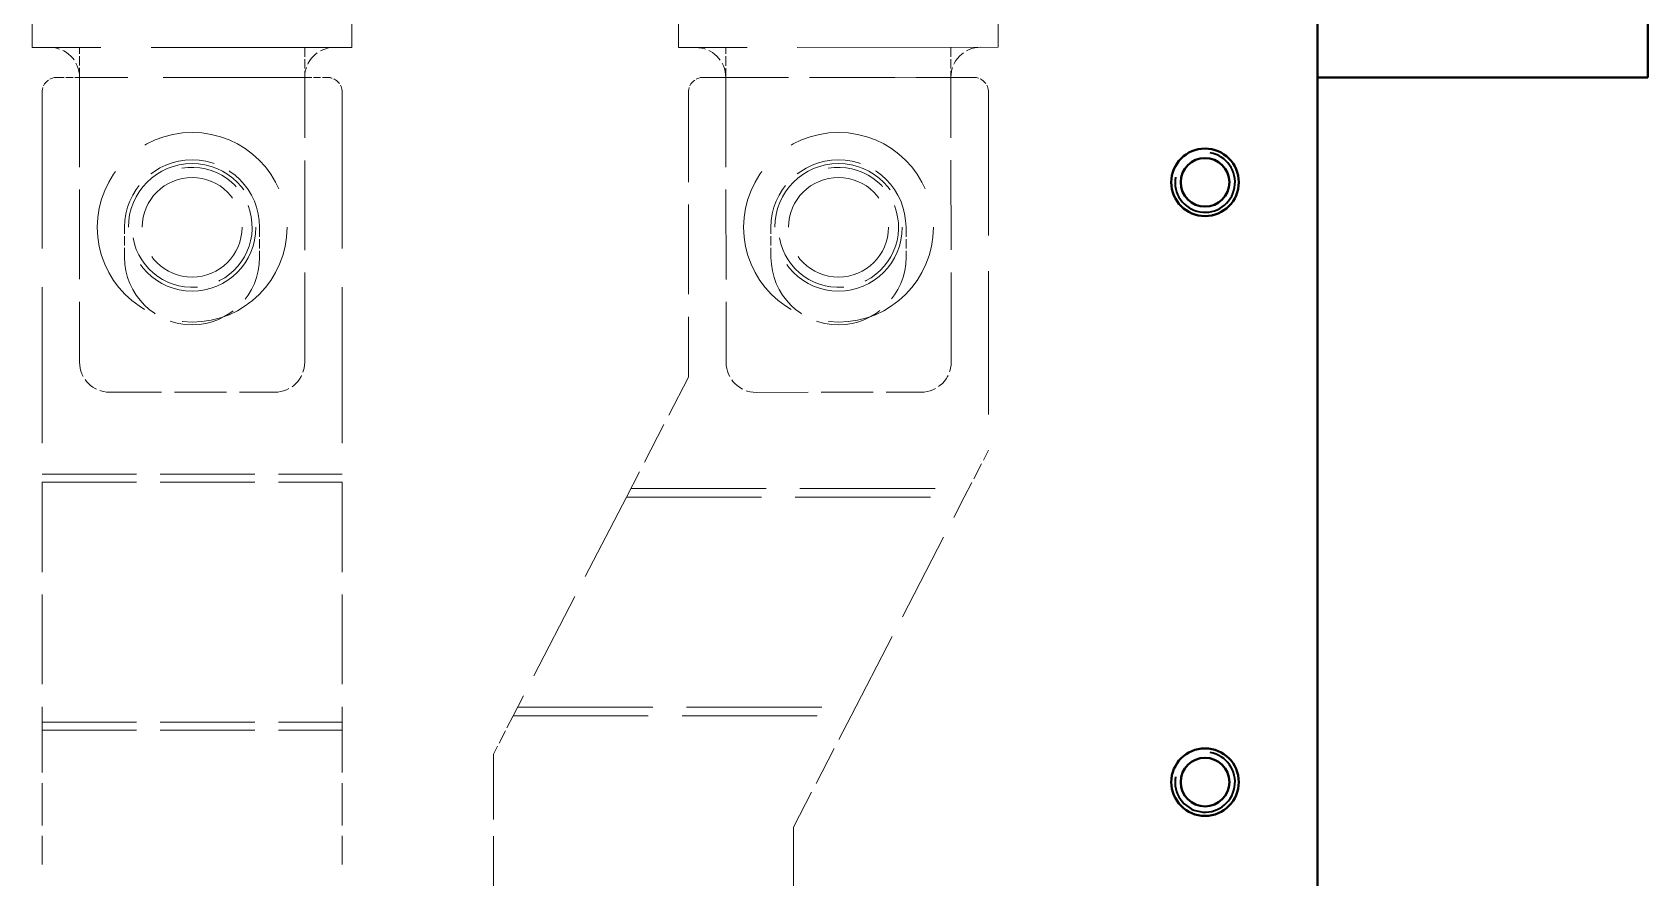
# Model space of a CAD drawing. Header units: millimetres. Extents: x 0 to 5945, y 0 to 4205.
# Drawn here: x 1856.1 to 1963.7, y 703.2 to 759.5 of the extents above; entities that cross this region are included whole.
import ezdxf

# ---------------------------------------------------------------- set-up
doc = ezdxf.new("R2010")
doc.units = ezdxf.units.MM
doc.header["$LTSCALE"] = 5
doc.linetypes.add('DASHED', pattern=[0.2067, 0.1654, -0.0413])
for name, color, linetype, lineweight in [('가려진 것(ISO)', 2, 'DASHED', 18), ('가시적인 것(ISO)', 3, 'Continuous', 40), ('가시적인 좁은 것(ISO)', 3, 'Continuous', 35)]:
    doc.layers.add(name, color=color, linetype=linetype, lineweight=lineweight)

msp = doc.modelspace()

# ---------------------------------------------------------------- linework, layer by layer
at = {"layer": '가려진 것(ISO)', "ltscale": 2.666475}
for p, q in [((1856.087, 758.541), (1856.087, 765.541)), ((1877.387, 758.541), (1877.387, 765.541)), ((1899.148, 758.53), (1899.141, 765.53)), ((1920.448, 758.552), (1920.441, 765.552))]:
    msp.add_line(p, q, dxfattribs=at)
at = {"layer": '가려진 것(ISO)', "ltscale": 16.186726}
for p, q in [((1877.387, 758.541), (1856.087, 758.541)), ((1920.448, 758.552), (1899.148, 758.53))]:
    msp.add_line(p, q, dxfattribs=at)
at = {"layer": '가려진 것(ISO)', "ltscale": 0.761779}
for p, q in [((1859.237, 756.541), (1859.237, 758.541)), ((1874.237, 758.541), (1874.237, 756.541)), ((1902.301, 756.533), (1902.298, 758.533)), ((1917.298, 758.549), (1917.301, 756.549)), ((1862.237, 744.541), (1862.237, 746.541)), ((1871.237, 746.541), (1871.237, 744.541)), ((1905.313, 744.536), (1905.311, 746.536)), ((1914.311, 746.546), (1914.313, 744.546))]:
    msp.add_line(p, q, dxfattribs=at)
at = {"layer": '가려진 것(ISO)', "ltscale": 0.571309}
for p, q in [((1857.737, 756.541), (1859.237, 756.541)), ((1874.237, 756.541), (1875.737, 756.541))]:
    msp.add_line(p, q, dxfattribs=at)
at = {"layer": '가려진 것(ISO)', "ltscale": 11.399102}
for p, q in [((1874.237, 756.541), (1859.237, 756.541)), ((1917.301, 756.549), (1902.301, 756.533))]:
    msp.add_line(p, q, dxfattribs=at)
at = {"layer": '가려진 것(ISO)', "ltscale": 7.237747}
for p, q in [((1859.237, 756.541), (1859.237, 737.541)), ((1874.237, 737.541), (1874.237, 756.541)), ((1902.301, 756.533), (1902.321, 737.533)), ((1917.321, 737.549), (1917.301, 756.549)), ((1899.811, 755.541), (1899.811, 736.541)), ((1906.811, 687.541), (1906.811, 706.541))]:
    msp.add_line(p, q, dxfattribs=at)
at = {"layer": '가려진 것(ISO)', "ltscale": 6.856808}
msp.add_line((1900.811, 756.541), (1918.811, 756.541), dxfattribs=at)
at = {"layer": '가려진 것(ISO)', "ltscale": 12.578616}
for p, q in [((1856.737, 755.541), (1856.737, 729.541)), ((1876.737, 755.541), (1876.737, 729.541))]:
    msp.add_line(p, q, dxfattribs=at)
at = {"layer": '가려진 것(ISO)', "ltscale": 11.546256}
msp.add_line((1919.811, 755.541), (1919.811, 731.675), dxfattribs=at)
at = {"layer": '가려진 것(ISO)', "ltscale": 3.430929}
msp.add_line((1899.811, 736.541), (1895.673, 728.541), dxfattribs=at)
at = {"layer": '가려진 것(ISO)', "ltscale": 4.190233}
for p, q in [((1861.237, 735.541), (1872.237, 735.541)), ((1904.323, 735.535), (1915.323, 735.547))]:
    msp.add_line(p, q, dxfattribs=at)
at = {"layer": '가려진 것(ISO)', "ltscale": 1.343958}
msp.add_line((1918.19, 728.541), (1919.811, 731.675), dxfattribs=at)
at = {"layer": '가려진 것(ISO)', "ltscale": 7.618686}
for p, q in [((1856.737, 730.07), (1876.737, 730.07)), ((1856.737, 729.541), (1876.737, 729.541)), ((1856.737, 713.541), (1876.737, 713.541)), ((1856.737, 713.012), (1876.737, 713.012))]:
    msp.add_line(p, q, dxfattribs=at)
at = {"layer": '가려진 것(ISO)', "ltscale": 7.243412}
for p, q in [((1856.737, 729.541), (1856.737, 713.012)), ((1876.737, 729.541), (1876.737, 713.012))]:
    msp.add_line(p, q, dxfattribs=at)
at = {"layer": '가려진 것(ISO)', "ltscale": 10.893517}
for p, q in [((1895.978, 729.13), (1918.495, 729.13)), ((1895.673, 728.541), (1918.19, 728.541)), ((1888.128, 713.953), (1910.645, 713.953)), ((1888.432, 714.541), (1910.949, 714.541))]:
    msp.add_line(p, q, dxfattribs=at)
at = {"layer": '가려진 것(ISO)', "ltscale": 7.20884}
for p, q in [((1895.673, 728.541), (1888.128, 713.953)), ((1910.645, 713.953), (1918.19, 728.541))]:
    msp.add_line(p, q, dxfattribs=at)
at = {"layer": '가려진 것(ISO)', "ltscale": 1.091544}
msp.add_line((1888.128, 713.953), (1886.811, 711.407), dxfattribs=at)
at = {"layer": '가려진 것(ISO)', "ltscale": 3.178515}
msp.add_line((1906.811, 706.541), (1910.645, 713.953), dxfattribs=at)
at = {"layer": '가려진 것(ISO)', "ltscale": 3.417335}
for p, q in [((1856.737, 713.012), (1856.737, 704.041)), ((1876.737, 713.012), (1876.737, 704.041))]:
    msp.add_line(p, q, dxfattribs=at)
at = {"layer": '가려진 것(ISO)', "ltscale": 5.282063}
msp.add_line((1886.811, 711.407), (1886.811, 697.541), dxfattribs=at)
at = {"layer": '가려진 것(ISO)', "ltscale": 12.817657}
for centre in [(1866.737, 746.541), (1909.811, 746.541)]:
    msp.add_circle(centre, 6.325, dxfattribs=at)
at = {"layer": '가려진 것(ISO)', "ltscale": 12.918983}
for centre in [(1866.737, 746.541), (1909.811, 746.541)]:
    msp.add_circle(centre, 4.25, dxfattribs=at)
at = {"layer": '가려진 것(ISO)', "ltscale": 10.102645}
for centre in [(1866.737, 746.541), (1909.811, 746.541)]:
    msp.add_circle(centre, 3.324, dxfattribs=at)
at = {"layer": '가려진 것(ISO)', "ltscale": 1.196656}
for centre, start, end in [((1857.237, 756.541), 0, 90), ((1876.237, 756.541), 90, 180), ((1900.301, 756.531), 0.06107, 90.06107), ((1919.301, 756.551), 90.06107, 180.06107), ((1861.237, 737.541), 180, 270), ((1872.237, 737.541), 270, 0), ((1904.321, 737.535), 180.06107, 270.06107), ((1915.321, 737.547), 270.06107, 0.06107)]:
    msp.add_arc(centre, 2, start, end, dxfattribs=at)
at = {"layer": '가려진 것(ISO)', "ltscale": 0.598278}
for centre, start, end in [((1857.737, 755.541), 90, 180), ((1875.737, 755.541), 0, 90), ((1900.811, 755.541), 90, 180), ((1918.811, 755.541), 0, 90)]:
    msp.add_arc(centre, 1, start, end, dxfattribs=at)
at = {"layer": '가려진 것(ISO)', "ltscale": 5.385303}
for centre, start, end in [((1866.737, 746.541), 0, 180), ((1909.811, 746.541), 0.06107, 180.06107), ((1866.737, 744.541), 180, 0), ((1909.813, 744.541), 180.06107, 0.06107)]:
    msp.add_arc(centre, 4.5, start, end, dxfattribs=at)
at = {"layer": '가려진 것(ISO)', "ltscale": 7.180437}
for centre in [(1866.737, 746.541), (1909.811, 746.541)]:
    msp.add_arc(centre, 4, 190, 100, dxfattribs=at)
at = {"layer": '가시적인 것(ISO)'}
for p, q in [((1941.737, 700.541), (1941.737, 844.541)), ((1963.737, 817.541), (1963.737, 756.541)), ((1963.737, 756.541), (1941.737, 756.541))]:
    msp.add_line(p, q, dxfattribs=at)
for centre, radius in [((1934.237, 749.541), 2.25), ((1934.237, 749.541), 1.621), ((1934.237, 709.541), 2.25), ((1934.237, 709.541), 1.621)]:
    msp.add_circle(centre, radius, dxfattribs=at)
at = {"layer": '가시적인 좁은 것(ISO)'}
for centre in [(1934.237, 749.541), (1934.237, 709.541)]:
    msp.add_arc(centre, 2, 170, 80, dxfattribs=at)

doc.saveas('drawing.dxf')
